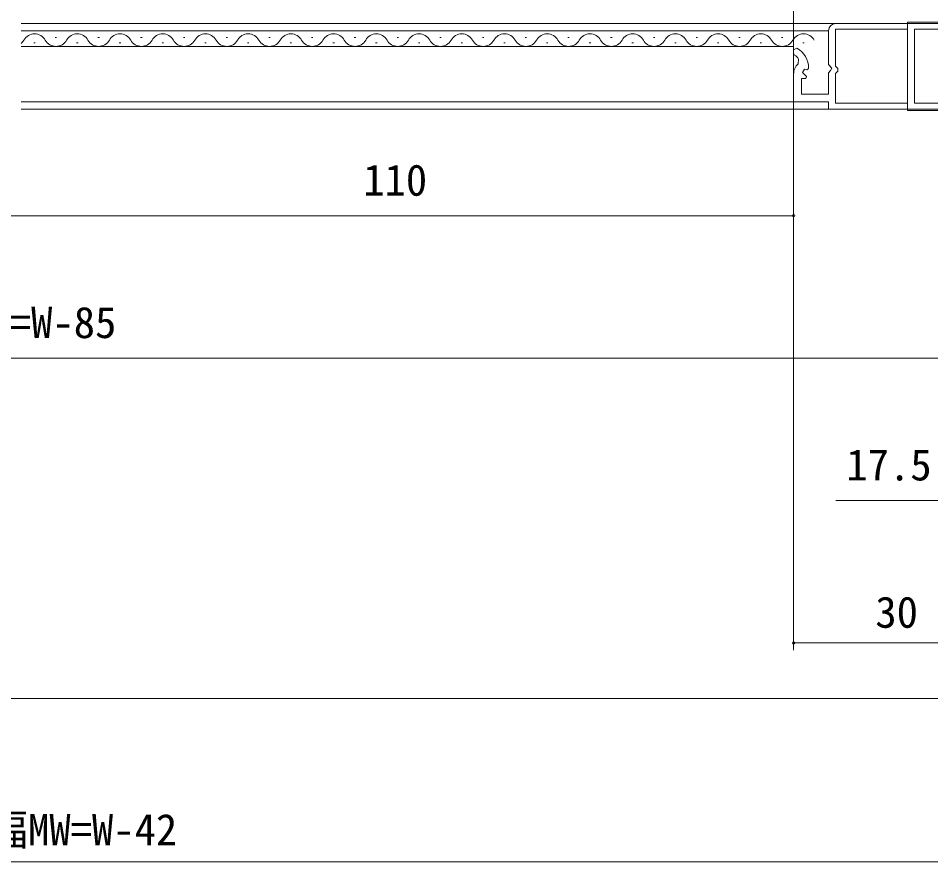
# Model space of a CAD drawing. Units: millimetres, scale not verified. Extents: x -495 to 495, y -800 to 801.
# Drawn here: x 1.1 to 129.3, y -650 to -531.5 of the extents above; entities that cross this region are included whole.
import ezdxf
from ezdxf.enums import TextEntityAlignment as Align

# ---------------------------------------------------------------- set-up
doc = ezdxf.new("R2010")
doc.units = ezdxf.units.MM
doc.header["$LTSCALE"] = 4
for name, color, linetype, lineweight in [('0-2_YKK_ZWAK', 6, 'Continuous', 9), ('0-3_YKK_11', 2, 'Continuous', 9), ('0-4_YKK_12', 4, 'Continuous', 9), ('0-5_YKK_13', 7, 'Continuous', 9), ('0-7_YSS_K', 3, 'Continuous', 9)]:
    doc.layers.add(name, color=color, linetype=linetype, lineweight=lineweight)
doc.styles.add('ＭＳ ゴシック', font='')
doc.styles.get('ＭＳ ゴシック').set_extended_font_data('MS Gothic')

msp = doc.modelspace()

# ---------------------------------------------------------------- linework, layer by layer
at = {"layer": '0-2_YKK_ZWAK'}
for p, q in [((110.008, -516.302), (110.008, -560.248)), ((110.006, -543.747), (110.007, -620.248)), ((110.008, -559.248), (0.008, -559.248)), ((-132.49, -579.248), (132.507, -579.248)), ((110.007, -619.248), (140.007, -619.248)), ((-153.99, -649.995), (154.007, -649.995))]:
    msp.add_line(p, q, dxfattribs=at)
msp.add_lwpolyline([(154.007, -599.248), (136.507, -599.248), (115.917, -599.248)], dxfattribs=at)
for centre, start, end in [((110.008, -559.248), 0, 180), ((110.008, -559.248), 180, 0), ((110.007, -619.248), 0.00015, 180.00015), ((110.007, -619.248), 180.00015, 0.00015)]:
    msp.add_arc(centre, 0.159, start, end, dxfattribs=at)
at = {"layer": '0-3_YKK_11'}
for p, q in [((1.508, -532.247), (115.906, -532.247)), ((1.508, -533.247), (114.907, -533.247)), ((6.307, -534.187), (6.507, -534.187)), ((12.307, -534.187), (12.507, -534.187)), ((12.307, -534.187), (12.507, -534.187)), ((18.307, -534.187), (18.507, -534.187)), ((24.307, -534.187), (24.507, -534.187)), ((30.307, -534.187), (30.507, -534.187)), ((36.307, -534.187), (36.507, -534.187)), ((36.307, -534.187), (36.507, -534.187)), ((42.307, -534.187), (42.507, -534.187)), ((48.307, -534.187), (48.507, -534.187)), ((54.307, -534.187), (54.507, -534.187)), ((54.307, -534.187), (54.507, -534.187)), ((60.307, -534.187), (60.507, -534.187)), ((66.307, -534.187), (66.507, -534.187)), ((72.307, -534.187), (72.507, -534.187)), ((78.307, -534.187), (78.507, -534.187)), ((78.307, -534.187), (78.507, -534.187)), ((84.307, -534.187), (84.507, -534.187)), ((90.307, -534.187), (90.507, -534.187)), ((96.307, -534.187), (96.507, -534.187)), ((102.307, -534.187), (102.507, -534.187)), ((102.307, -534.187), (102.507, -534.187)), ((108.307, -534.187), (108.507, -534.187)), ((1.508, -535.447), (109.995, -535.447)), ((3.307, -534.947), (3.507, -534.947)), ((9.307, -534.947), (9.507, -534.947)), ((15.307, -534.947), (15.507, -534.947)), ((21.307, -534.947), (21.507, -534.947)), ((27.307, -534.947), (27.507, -534.947)), ((33.307, -534.947), (33.507, -534.947)), ((39.307, -534.947), (39.507, -534.947)), ((45.307, -534.947), (45.507, -534.947)), ((51.307, -534.947), (51.507, -534.947)), ((57.307, -534.947), (57.507, -534.947)), ((63.307, -534.947), (63.507, -534.947)), ((69.307, -534.947), (69.507, -534.947)), ((75.307, -534.947), (75.507, -534.947)), ((81.307, -534.947), (81.507, -534.947)), ((87.307, -534.947), (87.507, -534.947)), ((93.307, -534.947), (93.507, -534.947)), ((99.307, -534.947), (99.507, -534.947)), ((105.307, -534.947), (105.507, -534.947)), ((109.995, -535.447), (109.995, -543.247)), ((111.307, -534.947), (111.507, -534.947)), ((1.508, -543.247), (109.995, -543.247)), ((1.508, -544.248), (115.206, -544.248))]:
    msp.add_line(p, q, dxfattribs=at)
for centre, start, end in [((3.407, -535.406), 29.20254, 150.79746), ((9.407, -535.406), 29.20254, 150.79746), ((15.407, -535.406), 29.20254, 150.79746), ((21.407, -535.406), 29.20254, 150.79746), ((27.407, -535.406), 29.20254, 150.79746), ((33.407, -535.406), 29.20254, 150.79746), ((39.407, -535.406), 29.20254, 150.79746), ((45.407, -535.406), 29.20254, 150.79746), ((51.407, -535.406), 29.20254, 150.79746), ((57.407, -535.406), 29.20254, 150.79746), ((63.407, -535.406), 29.20254, 150.79746), ((69.407, -535.406), 29.20254, 150.79746), ((75.407, -535.406), 29.20254, 150.79746), ((81.407, -535.406), 29.20254, 150.79746), ((87.407, -535.406), 29.20254, 150.79746), ((93.407, -535.406), 29.20254, 150.79746), ((99.407, -535.406), 29.20254, 150.79746), ((105.407, -535.406), 29.20254, 150.79746), ((111.407, -535.406), 29.20254, 150.79746), ((0.407, -533.729), 309.86172, 330.79746), ((6.407, -533.729), 209.20254, 330.79746), ((12.407, -533.729), 209.20254, 330.79746), ((18.407, -533.729), 209.20254, 330.79746), ((24.407, -533.729), 209.20254, 330.79746), ((30.407, -533.729), 209.20254, 330.79746), ((36.407, -533.729), 209.20254, 330.79746), ((42.407, -533.729), 209.20254, 330.79746), ((48.407, -533.729), 209.20254, 330.79746), ((54.407, -533.729), 209.20254, 330.79746), ((60.407, -533.729), 209.20254, 330.79746), ((66.407, -533.729), 209.20254, 330.79746), ((72.407, -533.729), 209.20254, 330.79746), ((78.407, -533.729), 209.20254, 330.79746), ((84.407, -533.729), 209.20254, 330.79746), ((90.407, -533.729), 209.20254, 330.79746), ((96.407, -533.729), 209.20254, 330.79746), ((102.407, -533.729), 209.20254, 330.79746), ((108.407, -533.729), 209.20254, 330.79746)]:
    msp.add_arc(centre, 1.718, start, end, dxfattribs=at)
at = {"layer": '0-4_YKK_12'}
for p, q in [((125.999, -544.448), (125.999, -532.048)), ((139.199, -532.048), (125.999, -532.048)), ((125.999, -544.448), (139.199, -544.448))]:
    msp.add_line(p, q, dxfattribs=at)
at = {"layer": '0-5_YKK_13'}
for p, q in [((126.007, -543.448), (126.007, -533.048)), ((110.709, -537.239), (110.639, -537.888)), ((114.906, -544.248), (139.007, -544.248))]:
    msp.add_line(p, q, dxfattribs=at)
for points in [[(140.007, -543.248), (140.007, -542.248), (139.207, -542.248), (139.207, -543.448), (127.007, -543.448), (127.007, -533.048), (139.707, -533.048), (140.007, -532.748), (139.507, -532.248), (115.906, -532.248)], [(114.906, -533.248), (114.906, -537.979), (115.36, -538.519), (115.206, -538.847), (114.906, -539.147), (114.906, -542.147), (111.106, -542.147), (111.106, -539.947), (111.724, -539.947), (111.831, -539.689), (111.265, -539.123), (111.536, -538.655), (111.855, -538.741), (112.106, -538.549)], [(110.454, -535.686), (110.006, -535.947), (110.006, -536.419), (110.136, -536.666)], [(110.006, -539.347), (110.006, -543.247), (114.906, -543.247), (114.906, -544.248)]]:
    msp.add_lwpolyline(points, dxfattribs=at)
msp.add_lwpolyline([(126.007, -543.448), (126.007, -533.048), (115.906, -533.048), (115.906, -538.247), (116.206, -538.547), (116.206, -538.947), (115.906, -539.247), (115.906, -543.448)], close=True, dxfattribs=at)
for centre, radius, start, end in [((115.906, -533.248), 1, 90.00001, 179.99999), ((108.857, -538.517), 2.25, 34.59383, 55.3506), ((108.857, -538.517), 3.25, 359.42047, 60.56332), ((112.006, -539.347), 2, 133.13306, 179.99998)]:
    msp.add_arc(centre, radius, start, end, dxfattribs=at)
at = {"layer": '0-7_YSS_K'}
msp.add_line((-33.495, -627.047), (155.001, -627.047), dxfattribs=at)

# ---------------------------------------------------------------- texts
at = {"layer": '0-2_YKK_ZWAK', "style": 'ＭＳ ゴシック'}
for s, p in [('110', (49.568, -557.748)), ('開口幅=W-85', (-18.072, -577.748)), ('17.5', (117.417, -597.748)), ('30', (121.487, -618.448)), ('網戸出来幅MW=W-42', (-27.512, -648.995))]:
    msp.add_text(s, height=4.399, dxfattribs=at).set_placement(p, align=Align.BOTTOM_LEFT)

doc.saveas('drawing.dxf')
